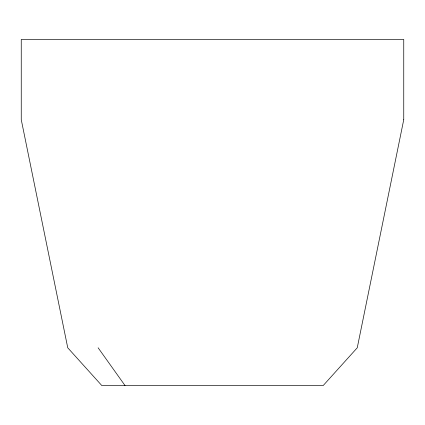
<?xml version="1.0" encoding="UTF-8"?>
<svg xmlns="http://www.w3.org/2000/svg" width="425" height="425" viewBox="0 0 425 425"><rect width="100%" height="100%" fill="white"/><g stroke="black" fill="none" stroke-linecap="round" stroke-linejoin="round"><path stroke-width="0.64" d="M98.117 347.788L125.03 385.549M403.75 119.653L357.255 347.788L323.197 385.549L101.803 385.549L67.745 347.788L21.25 119.653L21.25 39.451L403.75 39.451L403.75 119.653"/></g></svg>
